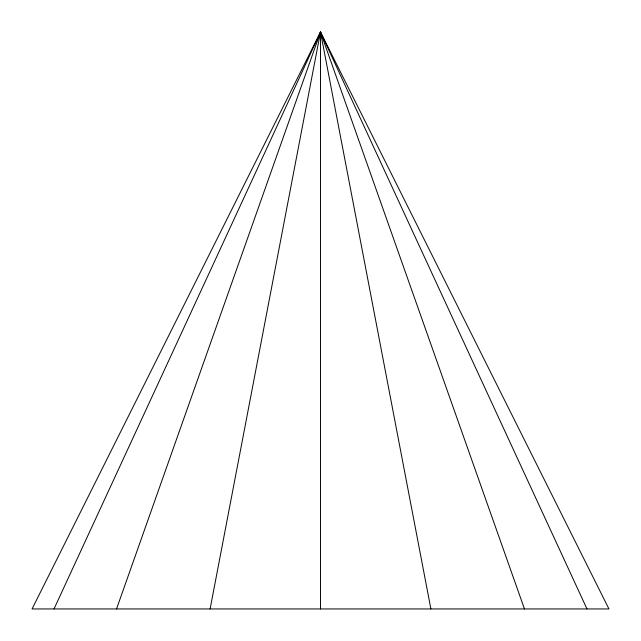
<?xml version="1.0" encoding="UTF-8"?>
<svg xmlns="http://www.w3.org/2000/svg" width="641" height="641" viewBox="0 0 641 641"><rect width="100%" height="100%" fill="white"/><g stroke="black" fill="none" stroke-linecap="round" stroke-linejoin="round"><path stroke-width="0.96" d="M210.112 608.95L320.5 32.05L608.95 608.95L32.05 608.95L320.5 32.05L586.996 608.95M116.534 608.95L320.5 32.05L524.466 608.95M54.004 608.95L320.5 32.05L430.888 608.95M320.5 32.05L320.5 608.95"/></g></svg>
